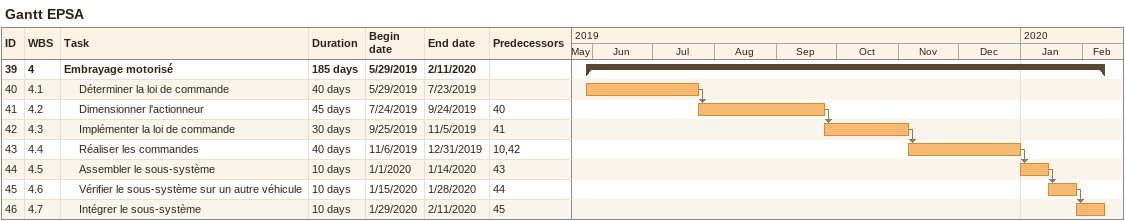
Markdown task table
Gantt EPSA

| ID | WBS | Task | Duration | Start | Finish | Predecessors |
|---|---|---|---|---|---|---|
| 39 | 4 | **Embrayage motorisé** | 185d | 2019-05-29 | 2020-02-11 |  |
| 40 | 4.1 | Déterminer la loi de commande | 40d | 2019-05-29 | 2019-07-23 |  |
| 41 | 4.2 | Dimensionner l'actionneur | 45d | 2019-07-24 | 2019-09-24 | 40 |
| 42 | 4.3 | Implémenter la loi de commande | 30d | 2019-09-25 | 2019-11-05 | 41 |
| 43 | 4.4 | Réaliser les commandes | 40d | 2019-11-06 | 2019-12-31 | 10, 42 |
| 44 | 4.5 | Assembler le sous-système | 10d | 2020-01-01 | 2020-01-14 | 43 |
| 45 | 4.6 | Vérifier le sous-système sur un autre véhicule | 10d | 2020-01-15 | 2020-01-28 | 44 |
| 46 | 4.7 | Intégrer le sous-système | 10d | 2020-01-29 | 2020-02-11 | 45 |
